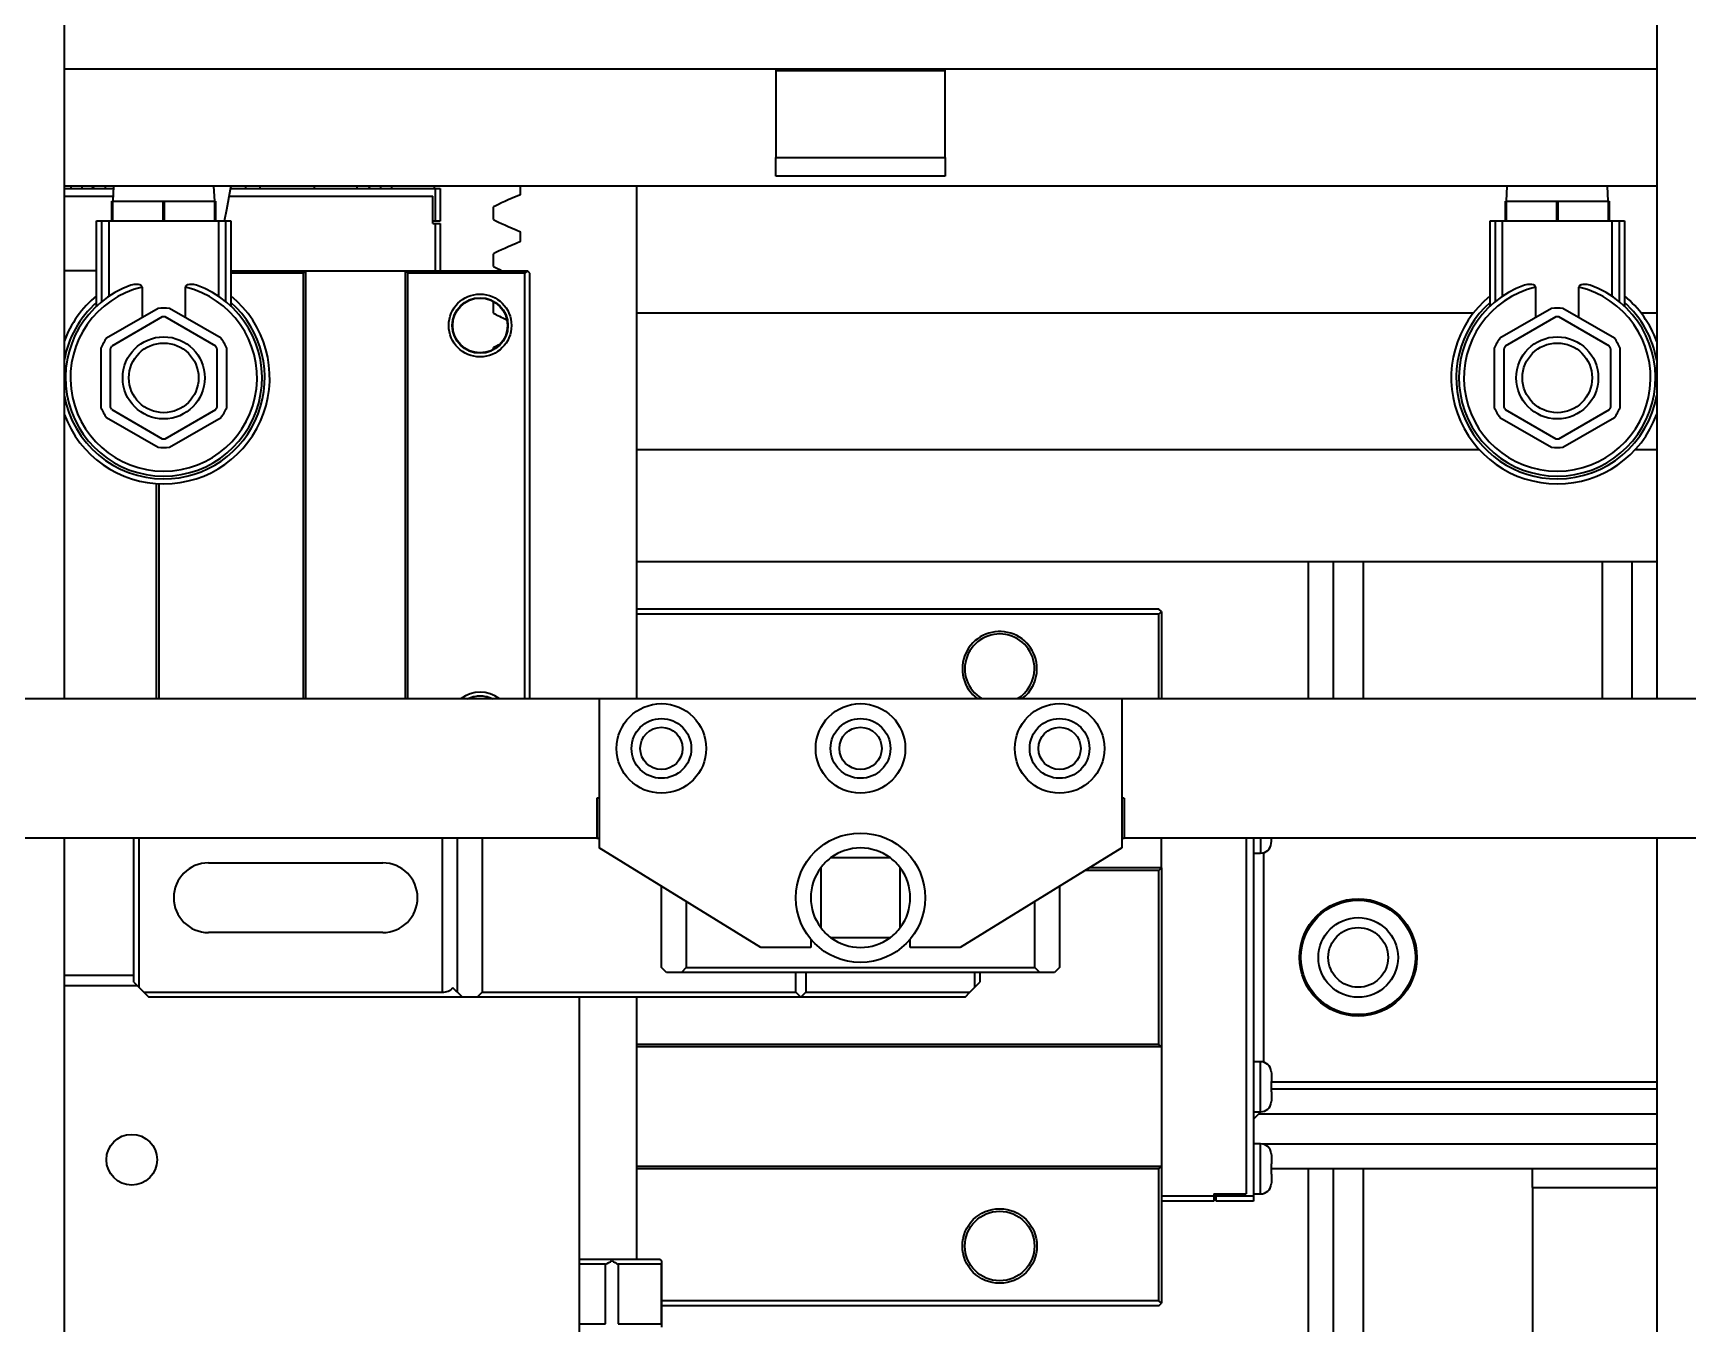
# Model space of a CAD drawing. Header units: millimetres. Extents: x -1052 to 3351, y 0 to 2015.
# Drawn here: x -354.554 to -349.635, y 1677.697 to 1681.534 of the extents above; entities that cross this region are included whole.
import ezdxf

# ---------------------------------------------------------------- set-up
doc = ezdxf.new("R2010")
doc.units = ezdxf.units.MM

msp = doc.modelspace()

# ---------------------------------------------------------------- linework, layer by layer
at = {"color": 7, "linetype": 'Continuous', "lineweight": 35}
for p, q in [((-354.4612, 1683.091), (-354.4612, 1679.5557)), ((-354.4612, 1683.091), (-354.4612, 1679.5557)), ((-349.7278, 1683.091), (-349.7278, 1679.5557)), ((-349.7278, 1683.091), (-349.7278, 1679.5557)), ((-349.7278, 1681.4269), (-354.4612, 1681.4269)), ((-349.7278, 1681.4269), (-354.4612, 1681.4269)), ((-352.346, 1681.4269), (-352.346, 1681.4234)), ((-352.346, 1681.4269), (-352.346, 1681.4234)), ((-352.346, 1681.4234), (-351.8431, 1681.4234)), ((-352.346, 1681.4234), (-352.346, 1681.1641)), ((-352.346, 1681.4234), (-351.8431, 1681.4234)), ((-352.346, 1681.4234), (-352.346, 1681.1641)), ((-351.8431, 1681.4234), (-351.8431, 1681.4269)), ((-351.8431, 1681.4234), (-351.8431, 1681.4269)), ((-351.8431, 1681.1641), (-351.8431, 1681.4234)), ((-351.8431, 1681.1641), (-351.8431, 1681.4234)), ((-352.346, 1681.1641), (-351.8431, 1681.1641)), ((-352.346, 1681.1089), (-352.346, 1681.1641)), ((-352.346, 1681.1641), (-351.8431, 1681.1641)), ((-352.346, 1681.1089), (-352.346, 1681.1641)), ((-351.8431, 1681.1641), (-351.8431, 1681.1089)), ((-351.8431, 1681.1641), (-351.8431, 1681.1089)), ((-349.7278, 1681.0793), (-354.4612, 1681.0793)), ((-349.7278, 1681.0793), (-354.4612, 1681.0793)), ((-354.4612, 1681.0719), (-354.3151, 1681.0719)), ((-354.4612, 1681.0719), (-354.3151, 1681.0719)), ((-354.4407, 1681.0719), (-354.4407, 1681.0793)), ((-354.4407, 1681.0719), (-354.4407, 1681.0793)), ((-354.4084, 1681.0793), (-354.4084, 1681.0719)), ((-354.4084, 1681.0793), (-354.4084, 1681.0719)), ((-354.3788, 1681.0719), (-354.3714, 1681.0793)), ((-354.3788, 1681.0719), (-354.3714, 1681.0793)), ((-354.3392, 1681.0793), (-354.3392, 1681.0719)), ((-354.3392, 1681.0793), (-354.3392, 1681.0719)), ((-354.3148, 1681.0793), (-354.317, 1681.035)), ((-354.3148, 1681.0793), (-354.317, 1681.035)), ((-354.0138, 1681.035), (-354.016, 1681.0793)), ((-354.0138, 1681.035), (-354.016, 1681.0793)), ((-353.9663, 1681.0719), (-353.3582, 1681.0719)), ((-353.9663, 1681.0719), (-353.3582, 1681.0719)), ((-353.922, 1681.0793), (-353.922, 1681.0719)), ((-353.922, 1681.0793), (-353.922, 1681.0719)), ((-353.8793, 1681.0793), (-353.8793, 1681.0719)), ((-353.8793, 1681.0793), (-353.8793, 1681.0719)), ((-353.7179, 1681.0793), (-353.7179, 1681.0719)), ((-353.7179, 1681.0793), (-353.7179, 1681.0719)), ((-353.5901, 1681.0719), (-353.5901, 1681.0793)), ((-353.5901, 1681.0719), (-353.5901, 1681.0793)), ((-353.5505, 1681.0719), (-353.5579, 1681.0793)), ((-353.5505, 1681.0719), (-353.5579, 1681.0793)), ((-353.5209, 1681.0793), (-353.5209, 1681.0719)), ((-353.5209, 1681.0793), (-353.5209, 1681.0719)), ((-353.4887, 1681.0793), (-353.4887, 1681.0719)), ((-353.4887, 1681.0793), (-353.4887, 1681.0719)), ((-353.3609, 1681.0719), (-353.3609, 1681.0793)), ((-353.3609, 1681.0719), (-353.3609, 1681.0793)), ((-353.3582, 1681.0719), (-353.3582, 1680.9757)), ((-353.3582, 1681.0719), (-353.3434, 1681.0719)), ((-353.3582, 1681.0719), (-353.3582, 1680.9757)), ((-353.3582, 1681.0719), (-353.3434, 1681.0719)), ((-353.3434, 1681.0719), (-353.3434, 1680.9757)), ((-353.3434, 1681.0719), (-353.3434, 1680.9757)), ((-353.1054, 1681.0539), (-353.1054, 1681.0793)), ((-353.1054, 1681.0539), (-353.1054, 1681.0793)), ((-352.7591, 1679.5557), (-352.7591, 1681.0793)), ((-352.7591, 1679.5557), (-352.7591, 1681.0793)), ((-351.8431, 1681.1089), (-352.346, 1681.1089)), ((-351.8431, 1681.1089), (-352.346, 1681.1089)), ((-350.1731, 1681.0793), (-350.1753, 1681.035)), ((-350.1731, 1681.0793), (-350.1753, 1681.035)), ((-349.872, 1681.035), (-349.8743, 1681.0793)), ((-349.872, 1681.035), (-349.8743, 1681.0793)), ((-354.4612, 1681.0497), (-354.3163, 1681.0497)), ((-354.4612, 1681.0497), (-354.3163, 1681.0497)), ((-354.3192, 1680.9758), (-354.3192, 1681.035)), ((-354.3192, 1681.035), (-354.3177, 1681.035)), ((-354.3192, 1680.9758), (-354.3192, 1681.035)), ((-354.3192, 1681.035), (-354.3177, 1681.035)), ((-354.3177, 1681.035), (-354.3177, 1680.9758)), ((-354.3177, 1681.035), (-354.1669, 1681.035)), ((-354.3177, 1681.035), (-354.3177, 1680.9758)), ((-354.3177, 1681.035), (-354.1669, 1681.035)), ((-354.1669, 1680.9758), (-354.1669, 1681.035)), ((-354.1669, 1681.035), (-354.1639, 1681.035)), ((-354.1669, 1680.9758), (-354.1669, 1681.035)), ((-354.1669, 1681.035), (-354.1639, 1681.035)), ((-354.1639, 1681.035), (-354.1639, 1680.9758)), ((-354.1639, 1681.035), (-354.0131, 1681.035)), ((-354.1639, 1681.035), (-354.1639, 1680.9758)), ((-354.1639, 1681.035), (-354.0131, 1681.035)), ((-354.0131, 1680.9758), (-354.0131, 1681.035)), ((-354.0131, 1681.035), (-354.0115, 1681.035)), ((-354.0131, 1680.9758), (-354.0131, 1681.035)), ((-354.0131, 1681.035), (-354.0115, 1681.035)), ((-354.0115, 1681.035), (-354.0115, 1680.9758)), ((-354.0115, 1681.035), (-354.0115, 1680.9758)), ((-353.9706, 1681.0497), (-353.3656, 1681.0497)), ((-353.9706, 1681.0497), (-353.3656, 1681.0497)), ((-353.3656, 1680.9683), (-353.3656, 1681.0497)), ((-353.3656, 1680.9757), (-353.3656, 1681.0497)), ((-353.3656, 1680.9683), (-353.3656, 1681.0497)), ((-353.3656, 1680.9757), (-353.3656, 1681.0497)), ((-350.1775, 1680.9758), (-350.1775, 1681.035)), ((-350.1775, 1681.035), (-350.176, 1681.035)), ((-350.1775, 1680.9758), (-350.1775, 1681.035)), ((-350.1775, 1681.035), (-350.176, 1681.035)), ((-350.176, 1681.035), (-350.176, 1680.9758)), ((-350.176, 1681.035), (-350.0252, 1681.035)), ((-350.176, 1681.035), (-350.176, 1680.9758)), ((-350.176, 1681.035), (-350.0252, 1681.035)), ((-350.0252, 1680.9758), (-350.0252, 1681.035)), ((-350.0252, 1681.035), (-350.0221, 1681.035)), ((-350.0252, 1680.9758), (-350.0252, 1681.035)), ((-350.0252, 1681.035), (-350.0221, 1681.035)), ((-350.0221, 1681.035), (-350.0221, 1680.9758)), ((-350.0221, 1681.035), (-349.8714, 1681.035)), ((-350.0221, 1681.035), (-350.0221, 1680.9758)), ((-350.0221, 1681.035), (-349.8714, 1681.035)), ((-349.8714, 1680.9758), (-349.8714, 1681.035)), ((-349.8714, 1681.035), (-349.8698, 1681.035)), ((-349.8714, 1680.9758), (-349.8714, 1681.035)), ((-349.8714, 1681.035), (-349.8698, 1681.035)), ((-349.8698, 1681.035), (-349.8698, 1680.9758)), ((-349.8698, 1681.035), (-349.8698, 1680.9758)), ((-354.3651, 1680.7226), (-354.3651, 1680.9758)), ((-354.3651, 1680.9758), (-354.3503, 1680.9758)), ((-354.3651, 1680.7226), (-354.3651, 1680.9758)), ((-354.3651, 1680.9758), (-354.3503, 1680.9758)), ((-354.3503, 1680.9758), (-354.3503, 1680.7356)), ((-354.3503, 1680.9758), (-354.3289, 1680.9758)), ((-354.3503, 1680.9758), (-354.3503, 1680.7356)), ((-354.3503, 1680.9758), (-354.3289, 1680.9758)), ((-354.3289, 1680.9758), (-354.3289, 1680.7515)), ((-354.3289, 1680.9758), (-354.0019, 1680.9758)), ((-354.3289, 1680.9758), (-354.3289, 1680.7515)), ((-354.3289, 1680.9758), (-354.0019, 1680.9758)), ((-354.0019, 1680.7515), (-354.0019, 1680.9758)), ((-354.0019, 1680.9758), (-353.9805, 1680.9758)), ((-354.0019, 1680.7515), (-354.0019, 1680.9758)), ((-354.0019, 1680.9758), (-353.9805, 1680.9758)), ((-353.9805, 1680.7356), (-353.9805, 1680.9758)), ((-353.9805, 1680.9758), (-353.9657, 1680.9758)), ((-353.9805, 1680.7356), (-353.9805, 1680.9758)), ((-353.9805, 1680.9758), (-353.9657, 1680.9758)), ((-353.9657, 1680.9758), (-353.9657, 1680.7226)), ((-353.9657, 1680.9758), (-353.9657, 1680.7226)), ((-353.3582, 1680.9757), (-353.3656, 1680.9757)), ((-353.3582, 1680.9757), (-353.3656, 1680.9757)), ((-353.3434, 1680.9757), (-353.3582, 1680.9757)), ((-353.3434, 1680.9757), (-353.3582, 1680.9757)), ((-353.1848, 1680.9801), (-353.1848, 1681.0176)), ((-353.1848, 1680.9801), (-353.1848, 1681.0176)), ((-350.2234, 1680.7226), (-350.2234, 1680.9758)), ((-350.2234, 1680.9758), (-350.2086, 1680.9758)), ((-350.2234, 1680.7226), (-350.2234, 1680.9758)), ((-350.2234, 1680.9758), (-350.2086, 1680.9758)), ((-350.2086, 1680.9758), (-350.2086, 1680.7356)), ((-350.2086, 1680.9758), (-350.1872, 1680.9758)), ((-350.2086, 1680.9758), (-350.2086, 1680.7356)), ((-350.2086, 1680.9758), (-350.1872, 1680.9758)), ((-350.1872, 1680.9758), (-350.1872, 1680.7515)), ((-350.1872, 1680.9758), (-349.8602, 1680.9758)), ((-350.1872, 1680.9758), (-350.1872, 1680.7515)), ((-350.1872, 1680.9758), (-349.8602, 1680.9758)), ((-349.8602, 1680.7515), (-349.8602, 1680.9758)), ((-349.8602, 1680.9758), (-349.8388, 1680.9758)), ((-349.8602, 1680.7515), (-349.8602, 1680.9758)), ((-349.8602, 1680.9758), (-349.8388, 1680.9758)), ((-349.8388, 1680.7356), (-349.8388, 1680.9758)), ((-349.8388, 1680.9758), (-349.824, 1680.9758)), ((-349.8388, 1680.7356), (-349.8388, 1680.9758)), ((-349.8388, 1680.9758), (-349.824, 1680.9758)), ((-349.824, 1680.9758), (-349.824, 1680.7226)), ((-349.824, 1680.9758), (-349.824, 1680.7226)), ((-353.3656, 1680.9683), (-353.3582, 1680.9683)), ((-353.3656, 1680.9683), (-353.3582, 1680.9683)), ((-353.3582, 1680.9683), (-353.3582, 1680.8278)), ((-353.3582, 1680.9683), (-353.3434, 1680.9683)), ((-353.3582, 1680.9683), (-353.3582, 1680.8278)), ((-353.3582, 1680.9683), (-353.3434, 1680.9683)), ((-353.3434, 1680.9683), (-353.3434, 1680.8278)), ((-353.3434, 1680.9683), (-353.3434, 1680.8278)), ((-353.1054, 1680.9145), (-353.1054, 1680.9438)), ((-353.1054, 1680.9145), (-353.1054, 1680.9438)), ((-353.1848, 1680.8407), (-353.1848, 1680.8781)), ((-353.1848, 1680.8407), (-353.1848, 1680.8781)), ((-354.3651, 1680.8278), (-354.4612, 1680.8278)), ((-354.3651, 1680.8278), (-354.4612, 1680.8278)), ((-353.9657, 1680.8278), (-353.7428, 1680.8278)), ((-353.9657, 1680.8278), (-353.7428, 1680.8278)), ((-353.7428, 1680.8278), (-353.7502, 1680.8204)), ((-353.7428, 1680.8278), (-353.7502, 1680.8204)), ((-353.7428, 1679.5557), (-353.7428, 1680.8278)), ((-353.7428, 1680.8278), (-353.4469, 1680.8278)), ((-353.7428, 1679.5557), (-353.7428, 1680.8278)), ((-353.7428, 1680.8278), (-353.4469, 1680.8278)), ((-353.4469, 1680.8278), (-353.0845, 1680.8278)), ((-353.4396, 1680.8204), (-353.4469, 1680.8278)), ((-353.4469, 1679.5557), (-353.4469, 1680.8278)), ((-353.4469, 1680.8278), (-353.0845, 1680.8278)), ((-353.4396, 1680.8204), (-353.4469, 1680.8278)), ((-353.4469, 1679.5557), (-353.4469, 1680.8278)), ((-353.0845, 1680.8278), (-353.0919, 1680.8204)), ((-353.0845, 1680.8278), (-353.0919, 1680.8204)), ((-353.0772, 1680.8204), (-353.0845, 1680.8278)), ((-353.0772, 1680.8204), (-353.0845, 1680.8278)), ((-354.2297, 1680.7792), (-354.2297, 1680.6883)), ((-354.2297, 1680.7792), (-354.2297, 1680.6883)), ((-354.101, 1680.6883), (-354.101, 1680.7792)), ((-354.101, 1680.6883), (-354.101, 1680.7792)), ((-353.7502, 1680.8204), (-353.9657, 1680.8204)), ((-353.7502, 1680.8204), (-353.9657, 1680.8204)), ((-353.7502, 1679.5557), (-353.7502, 1680.8204)), ((-353.7502, 1679.5557), (-353.7502, 1680.8204)), ((-353.4396, 1679.5557), (-353.4396, 1680.8204)), ((-353.0919, 1680.8204), (-353.4396, 1680.8204)), ((-353.4396, 1679.5557), (-353.4396, 1680.8204)), ((-353.0919, 1680.8204), (-353.4396, 1680.8204)), ((-353.0919, 1679.5557), (-353.0919, 1680.8204)), ((-353.0919, 1679.5557), (-353.0919, 1680.8204)), ((-353.0772, 1679.5557), (-353.0772, 1680.8204)), ((-353.0772, 1679.5557), (-353.0772, 1680.8204)), ((-350.088, 1680.7792), (-350.088, 1680.6883)), ((-350.088, 1680.7792), (-350.088, 1680.6883)), ((-349.9593, 1680.6883), (-349.9593, 1680.7792)), ((-349.9593, 1680.6883), (-349.9593, 1680.7792)), ((-353.1848, 1680.7013), (-353.1848, 1680.7358)), ((-353.1848, 1680.7013), (-353.1848, 1680.7358)), ((-354.1821, 1680.7158), (-354.3358, 1680.6271)), ((-354.1821, 1680.7158), (-354.3358, 1680.6271)), ((-354.1696, 1680.6906), (-354.3201, 1680.6037)), ((-354.1696, 1680.6906), (-354.3201, 1680.6037)), ((-354.0106, 1680.6037), (-354.1611, 1680.6906)), ((-354.0106, 1680.6037), (-354.1611, 1680.6906)), ((-353.995, 1680.6271), (-354.1487, 1680.7158)), ((-353.995, 1680.6271), (-354.1487, 1680.7158)), ((-350.2729, 1680.7021), (-352.7591, 1680.7021)), ((-350.2729, 1680.7021), (-352.7591, 1680.7021)), ((-350.0404, 1680.7158), (-350.1941, 1680.6271)), ((-350.0404, 1680.7158), (-350.1941, 1680.6271)), ((-350.0279, 1680.6906), (-350.1784, 1680.6037)), ((-350.0279, 1680.6906), (-350.1784, 1680.6037)), ((-349.8689, 1680.6037), (-350.0194, 1680.6906)), ((-349.8689, 1680.6037), (-350.0194, 1680.6906)), ((-349.8533, 1680.6271), (-350.0069, 1680.7158)), ((-349.8533, 1680.6271), (-350.0069, 1680.7158)), ((-349.7278, 1680.7021), (-349.7744, 1680.7021)), ((-349.7278, 1680.7021), (-349.7744, 1680.7021)), ((-354.3525, 1680.5981), (-354.3525, 1680.4207)), ((-354.3525, 1680.5981), (-354.3525, 1680.4207)), ((-354.3244, 1680.5963), (-354.3244, 1680.4225)), ((-354.3244, 1680.5963), (-354.3244, 1680.4225)), ((-354.0064, 1680.4225), (-354.0064, 1680.5963)), ((-354.0064, 1680.4225), (-354.0064, 1680.5963)), ((-353.9783, 1680.4207), (-353.9783, 1680.5981)), ((-353.9783, 1680.4207), (-353.9783, 1680.5981)), ((-353.1848, 1680.5944), (-353.1848, 1680.5993)), ((-353.1848, 1680.5944), (-353.1848, 1680.5993)), ((-350.2108, 1680.5981), (-350.2108, 1680.4207)), ((-350.2108, 1680.5981), (-350.2108, 1680.4207)), ((-350.1827, 1680.5963), (-350.1827, 1680.4225)), ((-350.1827, 1680.5963), (-350.1827, 1680.4225)), ((-349.8647, 1680.4225), (-349.8647, 1680.5963)), ((-349.8647, 1680.4225), (-349.8647, 1680.5963)), ((-349.8365, 1680.4207), (-349.8365, 1680.5981)), ((-349.8365, 1680.4207), (-349.8365, 1680.5981)), ((-354.3358, 1680.3917), (-354.1821, 1680.303)), ((-354.3358, 1680.3917), (-354.1821, 1680.303)), ((-354.3201, 1680.4151), (-354.1696, 1680.3283)), ((-354.3201, 1680.4151), (-354.1696, 1680.3283)), ((-354.1611, 1680.3283), (-354.0106, 1680.4151)), ((-354.1611, 1680.3283), (-354.0106, 1680.4151)), ((-354.1487, 1680.303), (-353.995, 1680.3917)), ((-354.1487, 1680.303), (-353.995, 1680.3917)), ((-350.1941, 1680.3917), (-350.0404, 1680.303)), ((-350.1941, 1680.3917), (-350.0404, 1680.303)), ((-350.1784, 1680.4151), (-350.0279, 1680.3283)), ((-350.1784, 1680.4151), (-350.0279, 1680.3283)), ((-350.0194, 1680.3283), (-349.8689, 1680.4151)), ((-350.0194, 1680.3283), (-349.8689, 1680.4151)), ((-350.0069, 1680.303), (-349.8533, 1680.3917)), ((-350.0069, 1680.303), (-349.8533, 1680.3917)), ((-350.2548, 1680.2953), (-352.7591, 1680.2953)), ((-350.2548, 1680.2953), (-352.7591, 1680.2953)), ((-349.7278, 1680.2953), (-349.7925, 1680.2953)), ((-349.7278, 1680.2953), (-349.7925, 1680.2953)), ((-354.1865, 1679.5557), (-354.1865, 1680.1951)), ((-354.1865, 1679.5557), (-354.1865, 1680.1951)), ((-354.1791, 1679.5557), (-354.1791, 1680.1946)), ((-354.1791, 1679.5557), (-354.1791, 1680.1946)), ((-349.7278, 1679.9625), (-352.7591, 1679.9625)), ((-349.7278, 1679.9625), (-352.7591, 1679.9625)), ((-350.7633, 1679.5557), (-350.7633, 1679.9625)), ((-350.7633, 1679.5557), (-350.7633, 1679.9625)), ((-350.6893, 1679.9625), (-350.6893, 1679.5557)), ((-350.6893, 1679.9625), (-350.6893, 1679.5557)), ((-350.6005, 1679.9625), (-350.6005, 1679.5557)), ((-350.6005, 1679.9625), (-350.6005, 1679.5557)), ((-349.8905, 1679.9625), (-349.8905, 1679.5557)), ((-349.8905, 1679.9625), (-349.8905, 1679.5557)), ((-349.8018, 1679.9625), (-349.8018, 1679.5557)), ((-349.8018, 1679.9625), (-349.8018, 1679.5557)), ((-351.2075, 1679.822), (-352.7591, 1679.822)), ((-351.2075, 1679.822), (-352.7591, 1679.822)), ((-351.2075, 1679.8072), (-352.7591, 1679.8072)), ((-351.2075, 1679.8072), (-352.7591, 1679.8072)), ((-351.2001, 1679.8146), (-351.2075, 1679.822)), ((-351.2001, 1679.8146), (-351.2075, 1679.822)), ((-351.2075, 1679.8072), (-351.2001, 1679.8146)), ((-351.2075, 1679.8072), (-351.2001, 1679.8146)), ((-351.2075, 1679.5557), (-351.2075, 1679.8072)), ((-351.2075, 1679.5557), (-351.2075, 1679.8072)), ((-351.2001, 1679.8146), (-351.2001, 1679.5557)), ((-351.2001, 1679.8146), (-351.2001, 1679.5557)), ((-352.8711, 1679.5557), (-355.1268, 1679.5557)), ((-352.8711, 1679.5557), (-355.1268, 1679.5557)), ((-351.3179, 1679.5557), (-352.8711, 1679.5557)), ((-352.8711, 1679.5557), (-352.8711, 1679.112)), ((-351.3179, 1679.5557), (-352.8711, 1679.5557)), ((-352.8711, 1679.5557), (-352.8711, 1679.112)), ((-351.3179, 1679.5557), (-351.3179, 1679.112)), ((-349.0622, 1679.5557), (-351.3179, 1679.5557)), ((-351.3179, 1679.5557), (-351.3179, 1679.112)), ((-349.0622, 1679.5557), (-351.3179, 1679.5557)), ((-352.8711, 1679.2599), (-352.8785, 1679.2599)), ((-352.8785, 1679.2599), (-352.8785, 1679.1415)), ((-352.8711, 1679.2599), (-352.8785, 1679.2599)), ((-352.8785, 1679.2599), (-352.8785, 1679.1415)), ((-351.3106, 1679.2599), (-351.3179, 1679.2599)), ((-351.3106, 1679.2599), (-351.3179, 1679.2599)), ((-351.3106, 1679.2599), (-351.3106, 1679.1415)), ((-351.3106, 1679.2599), (-351.3106, 1679.1415)), ((-352.8785, 1679.1415), (-355.1268, 1679.1415)), ((-352.8785, 1679.1415), (-355.1268, 1679.1415)), ((-354.4612, 1679.1415), (-354.4612, 1674.7761)), ((-354.4612, 1679.1415), (-354.4612, 1674.7761)), ((-354.2541, 1678.7126), (-354.2541, 1679.1415)), ((-354.2541, 1678.7126), (-354.2541, 1679.1415)), ((-354.2393, 1679.1415), (-354.2393, 1678.6978)), ((-354.2393, 1679.1415), (-354.2393, 1678.6978)), ((-353.337, 1678.683), (-353.337, 1679.1415)), ((-353.337, 1678.683), (-353.337, 1679.1415)), ((-353.2927, 1678.683), (-353.2927, 1679.1415)), ((-353.2927, 1678.683), (-353.2927, 1679.1415)), ((-353.2187, 1679.1415), (-353.2187, 1678.683)), ((-353.2187, 1679.1415), (-353.2187, 1678.683)), ((-352.8785, 1679.1415), (-352.8711, 1679.1415)), ((-352.8785, 1679.1415), (-352.8711, 1679.1415)), ((-352.3904, 1678.8161), (-352.8711, 1679.112)), ((-352.3904, 1678.8161), (-352.8711, 1679.112)), ((-351.3179, 1679.112), (-351.7987, 1678.8161)), ((-351.3179, 1679.112), (-351.7987, 1678.8161)), ((-351.3179, 1679.1415), (-351.3106, 1679.1415)), ((-351.3179, 1679.1415), (-351.3106, 1679.1415)), ((-349.0622, 1679.1415), (-351.3106, 1679.1415)), ((-349.0622, 1679.1415), (-351.3106, 1679.1415)), ((-351.2001, 1679.0528), (-351.2001, 1679.1415)), ((-351.2001, 1679.0528), (-351.2001, 1679.1415)), ((-350.9487, 1679.1415), (-350.9487, 1678.0839)), ((-350.9487, 1679.1415), (-350.9487, 1678.0839)), ((-350.9265, 1679.1415), (-350.9265, 1678.0765)), ((-350.9265, 1679.1415), (-350.9265, 1678.0765)), ((-350.9058, 1679.1415), (-350.9058, 1679.0967)), ((-350.9058, 1679.1415), (-350.9058, 1679.0967)), ((-350.8739, 1679.1253), (-350.8732, 1679.1321)), ((-350.8739, 1679.1253), (-350.8732, 1679.1321)), ((-350.8732, 1679.1321), (-350.8732, 1679.1415)), ((-350.8732, 1679.1321), (-350.8732, 1679.1415)), ((-349.7278, 1679.1415), (-349.7278, 1674.7761)), ((-349.7278, 1679.1415), (-349.7278, 1674.7761)), ((-354.0322, 1679.0676), (-353.5145, 1679.0676)), ((-354.0322, 1679.0676), (-353.5145, 1679.0676)), ((-352.2129, 1679.0528), (-352.2129, 1678.8753)), ((-352.2129, 1679.0528), (-352.2129, 1678.8753)), ((-352.0058, 1679.0824), (-352.1833, 1679.0824)), ((-352.0058, 1679.0824), (-352.1833, 1679.0824)), ((-351.9762, 1678.8753), (-351.9762, 1679.0528)), ((-351.9762, 1678.8753), (-351.9762, 1679.0528)), ((-351.2001, 1679.0528), (-351.4141, 1679.0528)), ((-351.2001, 1679.0528), (-351.4141, 1679.0528)), ((-351.2075, 1679.0454), (-351.2001, 1679.0528)), ((-351.2075, 1679.0454), (-351.2001, 1679.0528)), ((-351.2001, 1679.0528), (-351.2001, 1678.5203)), ((-351.2001, 1679.0528), (-351.2001, 1678.5203)), ((-350.9265, 1679.0967), (-350.9058, 1679.0967)), ((-350.9265, 1679.0967), (-350.9058, 1679.0967)), ((-350.8969, 1679.0979), (-350.8969, 1678.4752)), ((-350.8969, 1679.0979), (-350.8969, 1678.4752)), ((-351.2075, 1679.0454), (-351.4261, 1679.0454)), ((-351.2075, 1679.0454), (-351.4261, 1679.0454)), ((-351.2075, 1678.5277), (-351.2075, 1679.0454)), ((-351.2075, 1678.5277), (-351.2075, 1679.0454)), ((-352.6862, 1678.757), (-352.6862, 1678.9982)), ((-352.6862, 1678.757), (-352.6862, 1678.9982)), ((-351.5028, 1678.9982), (-351.5028, 1678.757)), ((-351.5028, 1678.9982), (-351.5028, 1678.757)), ((-352.6122, 1678.9527), (-352.6122, 1678.757)), ((-352.6122, 1678.9527), (-352.6122, 1678.757)), ((-351.5768, 1678.757), (-351.5768, 1678.9527)), ((-351.5768, 1678.757), (-351.5768, 1678.9527)), ((-353.5145, 1678.8605), (-354.0322, 1678.8605)), ((-353.5145, 1678.8605), (-354.0322, 1678.8605)), ((-352.2424, 1678.8161), (-352.3904, 1678.8161)), ((-352.2424, 1678.8161), (-352.3904, 1678.8161)), ((-352.2424, 1678.8412), (-352.2424, 1678.8161)), ((-352.2424, 1678.8412), (-352.2424, 1678.8161)), ((-352.1833, 1678.8457), (-352.0058, 1678.8457)), ((-352.1833, 1678.8457), (-352.0058, 1678.8457)), ((-351.9466, 1678.8161), (-351.9466, 1678.8412)), ((-351.9466, 1678.8161), (-351.9466, 1678.8412)), ((-351.7987, 1678.8161), (-351.9466, 1678.8161)), ((-351.7987, 1678.8161), (-351.9466, 1678.8161)), ((-352.6714, 1678.7422), (-352.6862, 1678.757)), ((-352.6714, 1678.7422), (-352.6862, 1678.757)), ((-352.6122, 1678.757), (-352.627, 1678.7422)), ((-352.6122, 1678.757), (-352.627, 1678.7422)), ((-352.6122, 1678.757), (-351.5768, 1678.757)), ((-352.6122, 1678.757), (-351.5768, 1678.757)), ((-351.562, 1678.7422), (-351.5768, 1678.757)), ((-351.562, 1678.7422), (-351.5768, 1678.757)), ((-351.5028, 1678.757), (-351.5176, 1678.7422)), ((-351.5028, 1678.757), (-351.5176, 1678.7422)), ((-354.2541, 1678.7325), (-354.4612, 1678.7325)), ((-354.2541, 1678.7325), (-354.4612, 1678.7325)), ((-354.2541, 1678.7126), (-354.2393, 1678.6978)), ((-354.2541, 1678.7126), (-354.2393, 1678.6978)), ((-352.627, 1678.7422), (-352.6714, 1678.7422)), ((-352.627, 1678.7422), (-352.6714, 1678.7422)), ((-351.562, 1678.7422), (-352.627, 1678.7422)), ((-351.562, 1678.7422), (-352.627, 1678.7422)), ((-352.2868, 1678.683), (-352.2868, 1678.7422)), ((-352.2868, 1678.683), (-352.2868, 1678.7422)), ((-352.2572, 1678.7422), (-352.2572, 1678.683)), ((-352.2572, 1678.7422), (-352.2572, 1678.683)), ((-351.7543, 1678.6978), (-351.7543, 1678.7422)), ((-351.7543, 1678.6978), (-351.7543, 1678.7422)), ((-351.7543, 1678.6978), (-351.7395, 1678.7126)), ((-351.7543, 1678.6978), (-351.7395, 1678.7126)), ((-351.7395, 1678.7422), (-351.7395, 1678.7126)), ((-351.7395, 1678.7422), (-351.7395, 1678.7126)), ((-351.5176, 1678.7422), (-351.562, 1678.7422)), ((-351.5176, 1678.7422), (-351.562, 1678.7422)), ((-354.4612, 1678.7029), (-354.2444, 1678.7029)), ((-354.4612, 1678.7029), (-354.2444, 1678.7029)), ((-354.2393, 1678.6978), (-354.2245, 1678.683)), ((-354.2393, 1678.6978), (-354.2245, 1678.683)), ((-354.2245, 1678.683), (-354.2098, 1678.6682)), ((-354.2245, 1678.683), (-353.337, 1678.683)), ((-354.2245, 1678.683), (-354.2098, 1678.6682)), ((-354.2245, 1678.683), (-353.337, 1678.683)), ((-353.2779, 1678.6682), (-354.2098, 1678.6682)), ((-353.2779, 1678.6682), (-354.2098, 1678.6682)), ((-353.2779, 1678.6682), (-353.2927, 1678.683)), ((-353.2779, 1678.6682), (-353.2927, 1678.683)), ((-353.2335, 1678.6682), (-353.2779, 1678.6682)), ((-353.2335, 1678.6682), (-353.2779, 1678.6682)), ((-353.2187, 1678.683), (-353.2335, 1678.6682)), ((-353.2187, 1678.683), (-353.2335, 1678.6682)), ((-352.272, 1678.6682), (-353.2335, 1678.6682)), ((-352.272, 1678.6682), (-353.2335, 1678.6682)), ((-353.2187, 1678.683), (-352.2868, 1678.683)), ((-353.2187, 1678.683), (-352.2868, 1678.683)), ((-352.9292, 1677.6231), (-352.9292, 1678.6682)), ((-352.9292, 1677.6231), (-352.9292, 1678.6682)), ((-352.7591, 1677.8894), (-352.7591, 1678.6682)), ((-352.7591, 1677.8894), (-352.7591, 1678.6682)), ((-352.272, 1678.6682), (-352.2868, 1678.683)), ((-352.272, 1678.6682), (-352.2868, 1678.683)), ((-352.2572, 1678.683), (-352.272, 1678.6682)), ((-352.2572, 1678.683), (-352.272, 1678.6682)), ((-351.7839, 1678.6682), (-352.272, 1678.6682)), ((-351.7839, 1678.6682), (-352.272, 1678.6682)), ((-352.2572, 1678.683), (-351.7691, 1678.683)), ((-352.2572, 1678.683), (-351.7691, 1678.683)), ((-351.7839, 1678.6682), (-351.7691, 1678.683)), ((-351.7839, 1678.6682), (-351.7691, 1678.683)), ((-351.7691, 1678.683), (-351.7543, 1678.6978)), ((-351.7691, 1678.683), (-351.7543, 1678.6978)), ((-351.2075, 1678.5277), (-352.7591, 1678.5277)), ((-351.2075, 1678.5277), (-352.7591, 1678.5277)), ((-351.2001, 1678.5203), (-352.7591, 1678.5203)), ((-351.2001, 1678.5203), (-352.7591, 1678.5203)), ((-351.2001, 1678.5203), (-351.2075, 1678.5277)), ((-351.2001, 1678.5203), (-351.2075, 1678.5277)), ((-351.2001, 1678.5203), (-351.2001, 1678.1653)), ((-351.2001, 1678.5203), (-351.2001, 1678.1653)), ((-350.9058, 1678.4764), (-350.9265, 1678.4764)), ((-350.9058, 1678.4764), (-350.9265, 1678.4764)), ((-350.9058, 1678.3275), (-350.9058, 1678.4764)), ((-350.9058, 1678.3275), (-350.9058, 1678.4764)), ((-350.8739, 1678.4478), (-350.8732, 1678.441)), ((-350.8739, 1678.4478), (-350.8732, 1678.441)), ((-350.8732, 1678.4172), (-350.8739, 1678.4172)), ((-350.8739, 1678.4172), (-350.8739, 1678.3867)), ((-350.8732, 1678.4172), (-350.8739, 1678.4172)), ((-350.8739, 1678.4172), (-350.8739, 1678.3867)), ((-350.8732, 1678.441), (-350.8732, 1678.4172)), ((-350.8732, 1678.441), (-350.8732, 1678.4172)), ((-350.8728, 1678.4167), (-349.7278, 1678.4167)), ((-350.8728, 1678.4167), (-349.7278, 1678.4167)), ((-349.7278, 1678.3946), (-350.8739, 1678.3946)), ((-349.7278, 1678.3946), (-350.8739, 1678.3946)), ((-350.8739, 1678.3867), (-350.8732, 1678.3867)), ((-350.8739, 1678.3867), (-350.8732, 1678.3867)), ((-350.8732, 1678.3629), (-350.8739, 1678.3561)), ((-350.8732, 1678.3629), (-350.8739, 1678.3561)), ((-350.8732, 1678.3867), (-350.8732, 1678.3629)), ((-350.8732, 1678.3867), (-350.8732, 1678.3629)), ((-350.9265, 1678.3275), (-350.9058, 1678.3275)), ((-350.9265, 1678.3058), (-350.9048, 1678.3275)), ((-350.9265, 1678.3275), (-350.9058, 1678.3275)), ((-350.9265, 1678.3058), (-350.9048, 1678.3275)), ((-349.7278, 1678.3206), (-350.9117, 1678.3206)), ((-349.7278, 1678.3206), (-350.9117, 1678.3206)), ((-350.9058, 1678.2324), (-350.9265, 1678.2324)), ((-350.9058, 1678.2324), (-350.9265, 1678.2324)), ((-350.9058, 1678.0834), (-350.9058, 1678.2324)), ((-350.9058, 1678.0834), (-350.9058, 1678.2324)), ((-350.9, 1678.2319), (-349.7278, 1678.2319)), ((-350.9, 1678.2319), (-349.7278, 1678.2319)), ((-350.8739, 1678.2037), (-350.8732, 1678.1969)), ((-350.8739, 1678.2037), (-350.8732, 1678.1969)), ((-350.8732, 1678.1732), (-350.8739, 1678.1732)), ((-350.8739, 1678.1732), (-350.8739, 1678.1426)), ((-350.8732, 1678.1732), (-350.8739, 1678.1732)), ((-350.8739, 1678.1732), (-350.8739, 1678.1426)), ((-350.8732, 1678.1969), (-350.8732, 1678.1732)), ((-350.8732, 1678.1969), (-350.8732, 1678.1732)), ((-351.2001, 1678.1653), (-352.7591, 1678.1653)), ((-351.2001, 1678.1653), (-352.7591, 1678.1653)), ((-351.2075, 1678.1579), (-352.7591, 1678.1579)), ((-351.2075, 1678.1579), (-352.7591, 1678.1579)), ((-351.2075, 1678.1579), (-351.2001, 1678.1653)), ((-351.2075, 1678.1579), (-351.2001, 1678.1653)), ((-351.2075, 1677.7659), (-351.2075, 1678.1579)), ((-351.2075, 1677.7659), (-351.2075, 1678.1579)), ((-351.2001, 1678.1653), (-351.2001, 1677.7585)), ((-351.2001, 1678.1653), (-351.2001, 1677.7585)), ((-349.7278, 1678.1579), (-350.8739, 1678.1579)), ((-349.7278, 1678.1579), (-350.8739, 1678.1579)), ((-350.8739, 1678.1426), (-350.8732, 1678.1426)), ((-350.8739, 1678.1426), (-350.8732, 1678.1426)), ((-350.8732, 1678.1188), (-350.8739, 1678.112)), ((-350.8732, 1678.1188), (-350.8739, 1678.112)), ((-350.8732, 1678.1426), (-350.8732, 1678.1188)), ((-350.8732, 1678.1426), (-350.8732, 1678.1188)), ((-350.7633, 1675.3992), (-350.7633, 1678.1579)), ((-350.7633, 1675.3992), (-350.7633, 1678.1579)), ((-350.6893, 1678.1579), (-350.6893, 1675.3992)), ((-350.6893, 1678.1579), (-350.6893, 1675.3992)), ((-350.6005, 1678.1579), (-350.6005, 1675.3992)), ((-350.6005, 1678.1579), (-350.6005, 1675.3992)), ((-350.097, 1678.1026), (-350.097, 1678.1579)), ((-350.097, 1678.1026), (-350.097, 1678.1579)), ((-351.0448, 1678.0765), (-351.2001, 1678.0765)), ((-351.0448, 1678.0765), (-351.2001, 1678.0765)), ((-351.0448, 1678.0839), (-351.0448, 1678.0765)), ((-351.0448, 1678.0839), (-350.9487, 1678.0839)), ((-351.0448, 1678.0839), (-351.0448, 1678.0765)), ((-351.0448, 1678.0839), (-350.9487, 1678.0839)), ((-351.0448, 1678.0765), (-351.0448, 1678.0617)), ((-351.0448, 1678.0765), (-351.0448, 1678.0617)), ((-351.0374, 1678.0765), (-351.0374, 1678.0839)), ((-351.0374, 1678.0839), (-350.9487, 1678.0839)), ((-351.0374, 1678.0765), (-351.0374, 1678.0839)), ((-351.0374, 1678.0839), (-350.9487, 1678.0839)), ((-350.9265, 1678.0765), (-351.0374, 1678.0765)), ((-351.0374, 1678.0617), (-351.0374, 1678.0765)), ((-350.9265, 1678.0765), (-351.0374, 1678.0765)), ((-351.0374, 1678.0617), (-351.0374, 1678.0765)), ((-350.9265, 1678.0834), (-350.9058, 1678.0834)), ((-350.9265, 1678.0834), (-350.9058, 1678.0834)), ((-350.9265, 1678.0765), (-350.9265, 1678.0617)), ((-350.9265, 1678.0765), (-350.9265, 1678.0617)), ((-350.097, 1678.1026), (-350.097, 1677.6698)), ((-350.097, 1678.1026), (-349.7278, 1678.1026)), ((-350.097, 1678.1026), (-350.097, 1677.6698)), ((-350.097, 1678.1026), (-349.7278, 1678.1026)), ((-351.0448, 1678.0617), (-351.2001, 1678.0617)), ((-351.0448, 1678.0617), (-351.2001, 1678.0617)), ((-350.9265, 1678.0617), (-351.0374, 1678.0617)), ((-350.9265, 1678.0617), (-351.0374, 1678.0617)), ((-352.9292, 1677.8894), (-352.8358, 1677.8894)), ((-352.9292, 1677.8894), (-352.8358, 1677.8894)), ((-352.8521, 1677.8746), (-352.9292, 1677.8746)), ((-352.8521, 1677.8746), (-352.9292, 1677.8746)), ((-352.8521, 1677.6971), (-352.8521, 1677.8746)), ((-352.8521, 1677.6971), (-352.8521, 1677.8746)), ((-352.8331, 1677.8846), (-352.8358, 1677.8894)), ((-352.8358, 1677.8894), (-352.6906, 1677.8894)), ((-352.8331, 1677.8846), (-352.8358, 1677.8894)), ((-352.8358, 1677.8894), (-352.6906, 1677.8894)), ((-352.8149, 1677.8746), (-352.8149, 1677.6971)), ((-352.6859, 1677.8746), (-352.8149, 1677.8746)), ((-352.8149, 1677.8746), (-352.8149, 1677.6971)), ((-352.6859, 1677.8746), (-352.8149, 1677.8746)), ((-352.6852, 1677.8846), (-352.6906, 1677.8894)), ((-352.6852, 1677.8846), (-352.6906, 1677.8894)), ((-352.6859, 1677.6971), (-352.6859, 1677.8746)), ((-352.6859, 1677.6971), (-352.6859, 1677.8746)), ((-352.6852, 1677.687), (-352.6852, 1677.8846)), ((-352.6852, 1677.687), (-352.6852, 1677.8846)), ((-351.2075, 1677.7659), (-352.6852, 1677.7659)), ((-351.2075, 1677.7659), (-352.6852, 1677.7659)), ((-351.2075, 1677.7511), (-352.6852, 1677.7511)), ((-351.2075, 1677.7511), (-352.6852, 1677.7511)), ((-351.2001, 1677.7585), (-351.2075, 1677.7659)), ((-351.2001, 1677.7585), (-351.2075, 1677.7659)), ((-351.2075, 1677.7511), (-351.2001, 1677.7585)), ((-351.2075, 1677.7511), (-351.2001, 1677.7585)), ((-352.9292, 1677.6971), (-352.8521, 1677.6971)), ((-352.9292, 1677.6971), (-352.8521, 1677.6971)), ((-352.8149, 1677.6971), (-352.6859, 1677.6971)), ((-352.8149, 1677.6971), (-352.6859, 1677.6971))]:
    msp.add_line(p, q, dxfattribs=at)
for points in [[(-353.9849, 1680.9758), (-353.9783, 1681.0096), (-353.9666, 1681.0703), (-353.9649, 1681.0793)], [(-353.9849, 1680.9758), (-353.9783, 1681.0096), (-353.9666, 1681.0703), (-353.9649, 1681.0793)], [(-353.2621, 1679.5557), (-353.2456, 1679.5619), (-353.2251, 1679.5644)], [(-353.2621, 1679.5557), (-353.2456, 1679.5619), (-353.2251, 1679.5644)], [(-353.2251, 1679.5644), (-353.2045, 1679.5619), (-353.1881, 1679.5557)], [(-353.2251, 1679.5644), (-353.2045, 1679.5619), (-353.1881, 1679.5557)], [(-353.2927, 1678.683), (-353.2935, 1678.6839), (-353.296, 1678.6864), (-353.3001, 1678.6905), (-353.3057, 1678.696)], [(-353.2927, 1678.683), (-353.2935, 1678.6839), (-353.296, 1678.6864), (-353.3001, 1678.6905), (-353.3057, 1678.696)]]:
    msp.add_lwpolyline(points, dxfattribs=at)
for centre, radius in [((-353.2251, 1680.6651), 0.0932), ((-353.2251, 1680.6651), 0.0932), ((-353.2251, 1680.6651), 0.0827), ((-353.2251, 1680.6651), 0.0827), ((-353.2251, 1680.6651), 0.0814), ((-353.2251, 1680.6651), 0.0814), ((-354.1654, 1680.5094), 0.122), ((-354.1654, 1680.5094), 0.122), ((-350.0237, 1680.5094), 0.122), ((-350.0237, 1680.5094), 0.122), ((-354.1654, 1680.5094), 0.1035), ((-354.1654, 1680.5094), 0.1035), ((-350.0237, 1680.5094), 0.1035), ((-350.0237, 1680.5094), 0.1035), ((-352.6862, 1679.4078), 0.1331), ((-352.6862, 1679.4078), 0.1331), ((-352.6862, 1679.4078), 0.0888), ((-352.6862, 1679.4078), 0.0888), ((-352.0945, 1679.4078), 0.1331), ((-352.0945, 1679.4078), 0.1331), ((-352.0945, 1679.4078), 0.0888), ((-352.0945, 1679.4078), 0.0888), ((-351.5028, 1679.4078), 0.1331), ((-351.5028, 1679.4078), 0.1331), ((-351.5028, 1679.4078), 0.0888), ((-351.5028, 1679.4078), 0.0888), ((-352.6862, 1679.4078), 0.0629), ((-352.6862, 1679.4078), 0.0629), ((-352.0945, 1679.4078), 0.0629), ((-352.0945, 1679.4078), 0.0629), ((-351.5028, 1679.4078), 0.0629), ((-351.5028, 1679.4078), 0.0629), ((-352.0945, 1678.964), 0.1923), ((-352.0945, 1678.964), 0.1923), ((-350.6153, 1678.7865), 0.1745), ((-350.6153, 1678.7865), 0.1745), ((-350.6153, 1678.7865), 0.1701), ((-350.6153, 1678.7865), 0.1701), ((-350.6153, 1678.7865), 0.1183), ((-350.6153, 1678.7865), 0.1183), ((-350.6153, 1678.7865), 0.0888), ((-350.6153, 1678.7865), 0.0888), ((-354.2605, 1678.1852), 0.0754), ((-354.2605, 1678.1852), 0.0754), ((-351.6809, 1677.9286), 0.1109), ((-351.6809, 1677.9286), 0.1109), ((-351.6809, 1677.9286), 0.1035), ((-351.6809, 1677.9286), 0.1035)]:
    msp.add_circle(centre, radius, dxfattribs=at)
for centre, radius, start, end in [((-354.1654, 1680.5094), 0.2921, 109.5042, 70.4958), ((-354.1654, 1680.5094), 0.2921, 109.5042, 70.4958), ((-354.1654, 1680.5094), 0.2773, 103.4145, 76.5855), ((-354.1654, 1680.5094), 0.2773, 103.4145, 76.5855), ((-350.0237, 1680.5094), 0.2921, 109.5042, 70.4958), ((-350.0237, 1680.5094), 0.2921, 109.5042, 70.4958), ((-350.0237, 1680.5094), 0.2773, 103.4145, 76.5855), ((-350.0237, 1680.5094), 0.2773, 103.4145, 76.5855), ((-354.1654, 1680.5094), 0.3151, 129.3312, 159.8788), ((-354.1654, 1680.5094), 0.3151, 129.3312, 159.8788), ((-354.1654, 1680.5094), 0.3003, 131.6842, 170.1375), ((-354.1654, 1680.5094), 0.3003, 131.6842, 170.1375), ((-354.1654, 1680.5094), 0.3151, 270, 50.6688), ((-354.1654, 1680.5094), 0.3151, 270, 50.6688), ((-354.1654, 1680.5094), 0.3003, 270, 48.3158), ((-354.1654, 1680.5094), 0.3003, 270, 48.3158), ((-350.0237, 1680.5094), 0.3151, 129.3312, 270), ((-350.0237, 1680.5094), 0.3151, 129.3312, 270), ((-350.0237, 1680.5094), 0.3003, 131.6842, 270), ((-350.0237, 1680.5094), 0.3003, 131.6842, 270), ((-350.0237, 1680.5094), 0.3151, 20.1212, 50.6688), ((-350.0237, 1680.5094), 0.3151, 20.1212, 50.6688), ((-350.0237, 1680.5094), 0.3003, 9.8625, 48.3158), ((-350.0237, 1680.5094), 0.3003, 9.8625, 48.3158), ((-354.1654, 1680.5094), 0.2071, 85.3684, 94.6316), ((-354.1654, 1680.5094), 0.2071, 85.3684, 94.6316), ((-354.1654, 1680.5094), 0.1812, 88.6517, 91.3483), ((-354.1654, 1680.5094), 0.1812, 88.6517, 91.3483), ((-350.0237, 1680.5094), 0.2071, 85.3684, 94.6316), ((-350.0237, 1680.5094), 0.2071, 85.3684, 94.6316), ((-350.0237, 1680.5094), 0.1812, 88.6517, 91.3483), ((-350.0237, 1680.5094), 0.1812, 88.6517, 91.3483), ((-354.1654, 1680.5094), 0.2071, 145.3684, 154.6316), ((-354.1654, 1680.5094), 0.2071, 145.3684, 154.6316), ((-354.1654, 1680.5094), 0.2071, 25.3684, 34.6316), ((-354.1654, 1680.5094), 0.2071, 25.3684, 34.6316), ((-350.0237, 1680.5094), 0.2071, 145.3684, 154.6316), ((-350.0237, 1680.5094), 0.2071, 145.3684, 154.6316), ((-350.0237, 1680.5094), 0.2071, 25.3684, 34.6316), ((-350.0237, 1680.5094), 0.2071, 25.3684, 34.6316), ((-354.1654, 1680.5094), 0.1812, 148.6517, 151.3483), ((-354.1654, 1680.5094), 0.1812, 148.6517, 151.3483), ((-354.1654, 1680.5094), 0.1812, 28.6517, 31.3483), ((-354.1654, 1680.5094), 0.1812, 28.6517, 31.3483), ((-350.0237, 1680.5094), 0.1812, 148.6517, 151.3483), ((-350.0237, 1680.5094), 0.1812, 148.6517, 151.3483), ((-350.0237, 1680.5094), 0.1812, 28.6517, 31.3483), ((-350.0237, 1680.5094), 0.1812, 28.6517, 31.3483), ((-354.1654, 1680.5094), 0.3003, 189.8625, 270), ((-354.1654, 1680.5094), 0.3003, 189.8625, 270), ((-350.0237, 1680.5094), 0.3003, 270, 350.1375), ((-350.0237, 1680.5094), 0.3003, 270, 350.1375), ((-354.1654, 1680.5094), 0.3151, 200.1212, 270), ((-354.1654, 1680.5094), 0.3151, 200.1212, 270), ((-354.1654, 1680.5094), 0.2071, 205.3684, 214.6316), ((-354.1654, 1680.5094), 0.2071, 205.3684, 214.6316), ((-354.1654, 1680.5094), 0.1812, 208.6517, 211.3483), ((-354.1654, 1680.5094), 0.1812, 208.6517, 211.3483), ((-354.1654, 1680.5094), 0.1812, 328.6517, 331.3483), ((-354.1654, 1680.5094), 0.1812, 328.6517, 331.3483), ((-354.1654, 1680.5094), 0.2071, 325.3684, 334.6316), ((-354.1654, 1680.5094), 0.2071, 325.3684, 334.6316), ((-350.0237, 1680.5094), 0.2071, 205.3684, 214.6316), ((-350.0237, 1680.5094), 0.2071, 205.3684, 214.6316), ((-350.0237, 1680.5094), 0.1812, 208.6517, 211.3483), ((-350.0237, 1680.5094), 0.1812, 208.6517, 211.3483), ((-350.0237, 1680.5094), 0.3151, 270, 339.8788), ((-350.0237, 1680.5094), 0.3151, 270, 339.8788), ((-350.0237, 1680.5094), 0.1812, 328.6517, 331.3483), ((-350.0237, 1680.5094), 0.1812, 328.6517, 331.3483), ((-350.0237, 1680.5094), 0.2071, 325.3684, 334.6316), ((-350.0237, 1680.5094), 0.2071, 325.3684, 334.6316), ((-354.1654, 1680.5094), 0.2071, 265.3684, 274.6316), ((-354.1654, 1680.5094), 0.2071, 265.3684, 274.6316), ((-354.1654, 1680.5094), 0.1812, 268.6517, 271.3483), ((-354.1654, 1680.5094), 0.1812, 268.6517, 271.3483), ((-350.0237, 1680.5094), 0.2071, 265.3684, 274.6316), ((-350.0237, 1680.5094), 0.2071, 265.3684, 274.6316), ((-350.0237, 1680.5094), 0.1812, 268.6517, 271.3483), ((-350.0237, 1680.5094), 0.1812, 268.6517, 271.3483), ((-351.6809, 1679.6445), 0.1109, 0, 233.1301), ((-351.6809, 1679.6445), 0.1109, 0, 233.1301), ((-351.6809, 1679.6445), 0.1035, 0, 238.9973), ((-351.6809, 1679.6445), 0.1035, 0, 238.9973), ((-351.6809, 1679.6445), 0.1035, 301.0027, 0), ((-351.6809, 1679.6445), 0.1035, 301.0027, 0), ((-351.6809, 1679.6445), 0.1109, 306.8699, 0), ((-351.6809, 1679.6445), 0.1109, 306.8699, 0), ((-353.2251, 1679.4818), 0.0932, 52.528, 127.472), ((-353.2251, 1679.4818), 0.0932, 52.528, 127.472), ((-353.2251, 1679.4818), 0.0814, 65.38, 114.62), ((-353.2251, 1679.4818), 0.0814, 65.38, 114.62), ((-352.0945, 1678.964), 0.1479, 53.1301, 126.8699), ((-352.0945, 1678.964), 0.1479, 53.1301, 126.8699), ((-350.9058, 1679.1292), 0.0325, 270, 352.9754), ((-350.9058, 1679.1292), 0.0325, 270, 352.9754), ((-354.0322, 1678.964), 0.1035, 90, 270), ((-354.0322, 1678.964), 0.1035, 90, 270), ((-353.5145, 1678.964), 0.1035, 270, 90), ((-353.5145, 1678.964), 0.1035, 270, 90), ((-352.0945, 1678.964), 0.1479, 143.1301, 216.8699), ((-352.0945, 1678.964), 0.1479, 143.1301, 216.8699), ((-352.0945, 1678.964), 0.1479, 126.8699, 143.1301), ((-352.0945, 1678.964), 0.1479, 126.8699, 143.1301), ((-352.0945, 1678.964), 0.1479, 36.8699, 53.1301), ((-352.0945, 1678.964), 0.1479, 36.8699, 53.1301), ((-352.0945, 1678.964), 0.1479, 323.1301, 36.8699), ((-352.0945, 1678.964), 0.1479, 323.1301, 36.8699), ((-352.0945, 1678.964), 0.1479, 216.8699, 233.1301), ((-352.0945, 1678.964), 0.1479, 216.8699, 233.1301), ((-352.0945, 1678.964), 0.1479, 306.8699, 323.1301), ((-352.0945, 1678.964), 0.1479, 306.8699, 323.1301), ((-352.0945, 1678.964), 0.1479, 233.1301, 306.8699), ((-352.0945, 1678.964), 0.1479, 233.1301, 306.8699), ((-353.337, 1678.7274), 0.0444, 270, 315), ((-353.337, 1678.7274), 0.0444, 270, 315), ((-350.9058, 1678.4439), 0.0325, 7.0331, 90), ((-350.9058, 1678.4439), 0.0325, 7.0331, 90), ((-350.9058, 1678.36), 0.0325, 270, 352.9754), ((-350.9058, 1678.36), 0.0325, 270, 352.9754), ((-350.9058, 1678.1998), 0.0325, 7.0331, 90), ((-350.9058, 1678.1998), 0.0325, 7.0331, 90), ((-350.9058, 1678.116), 0.0325, 270, 352.9754), ((-350.9058, 1678.116), 0.0325, 270, 352.9754), ((-352.981, 1678.1408), 0.2958, 295.8419, 300), ((-352.981, 1678.1408), 0.2958, 295.8419, 300)]:
    msp.add_arc(centre, radius, start, end, dxfattribs=at)
for centre, major_axis, ratio, start_param, end_param in [((-352.981, 1681.0822), (0.2218, 0.079), 0.07603, 2.138731, 2.708455), ((-352.981, 1681.0822), (0.2218, 0.079), 0.07603, 2.138731, 2.708455), ((-352.981, 1680.9155), (0.2218, -0.079), 0.07603, 3.57473, 4.144454), ((-352.981, 1680.9155), (0.2218, -0.079), 0.07603, 3.57473, 4.144454), ((-352.981, 1680.9428), (0.2218, 0.079), 0.07603, 2.138731, 2.708455), ((-352.981, 1680.9428), (0.2218, 0.079), 0.07603, 2.138731, 2.708455), ((-352.981, 1680.7761), (0.2218, -0.079), 0.07603, 3.57473, 3.807138), ((-352.981, 1680.7761), (0.2218, -0.079), 0.07603, 3.57473, 3.807138), ((-352.981, 1680.6367), (0.2218, -0.079), 0.07603, 3.57473, 3.904193), ((-352.981, 1680.6367), (0.2218, -0.079), 0.07603, 3.57473, 3.904193), ((-352.981, 1680.6639), (0.2218, 0.079), 0.07603, 2.532312, 2.708455), ((-352.981, 1680.6639), (0.2218, 0.079), 0.07603, 2.532312, 2.708455), ((-352.981, 1678.1408), (-0.2858, 0.2858), 0.267949, 2.356194, 2.428766), ((-352.981, 1678.1408), (-0.2858, 0.2858), 0.267949, 2.356194, 2.428766), ((-352.981, 1678.1408), (-0.2858, 0.2858), 0.267949, 3.33082, 3.403392), ((-352.981, 1678.1408), (-0.2858, 0.2858), 0.267949, 3.33082, 3.403392)]:
    msp.add_ellipse(centre, major_axis=major_axis, ratio=ratio, start_param=start_param, end_param=end_param, dxfattribs=at)
for points, knots in [([(-354.2297, 1680.7792), (-354.2298, 1680.7797), (-354.2299, 1680.7808), (-354.2308, 1680.7824), (-354.2328, 1680.7844), (-354.2377, 1680.7866), (-354.2484, 1680.7883), (-354.2571, 1680.7862), (-354.2629, 1680.7848)], [0, 0, 0, 0, 0.098666, 0.199059, 0.350398, 0.629206, 1.251485, 2.500872, 2.500872, 2.500872, 2.500872]), ([(-354.2297, 1680.7792), (-354.2298, 1680.7797), (-354.2299, 1680.7808), (-354.2308, 1680.7824), (-354.2328, 1680.7844), (-354.2377, 1680.7866), (-354.2484, 1680.7883), (-354.2571, 1680.7862), (-354.2629, 1680.7848)], [0, 0, 0, 0, 0.098666, 0.199059, 0.350398, 0.629206, 1.251485, 2.500872, 2.500872, 2.500872, 2.500872]), ([(-354.0678, 1680.7848), (-354.0735, 1680.7862), (-354.0818, 1680.7882), (-354.0918, 1680.7868), (-354.0966, 1680.7851), (-354.0989, 1680.7836), (-354.1004, 1680.7818), (-354.101, 1680.7804), (-354.101, 1680.7795), (-354.101, 1680.7792)], [0, 0, 0, 0, 1.211855, 1.799304, 2.008115, 2.218099, 2.334136, 2.45121, 2.50163, 2.50163, 2.50163, 2.50163]), ([(-354.0678, 1680.7848), (-354.0735, 1680.7862), (-354.0818, 1680.7882), (-354.0918, 1680.7868), (-354.0966, 1680.7851), (-354.0989, 1680.7836), (-354.1004, 1680.7818), (-354.101, 1680.7804), (-354.101, 1680.7795), (-354.101, 1680.7792)], [0, 0, 0, 0, 1.211855, 1.799304, 2.008115, 2.218099, 2.334136, 2.45121, 2.50163, 2.50163, 2.50163, 2.50163]), ([(-350.088, 1680.7792), (-350.0881, 1680.7797), (-350.0882, 1680.7808), (-350.0891, 1680.7824), (-350.0911, 1680.7844), (-350.096, 1680.7866), (-350.1067, 1680.7883), (-350.1154, 1680.7862), (-350.1212, 1680.7848)], [0, 0, 0, 0, 0.098668, 0.199061, 0.3504, 0.629208, 1.251493, 2.500874, 2.500874, 2.500874, 2.500874]), ([(-350.088, 1680.7792), (-350.0881, 1680.7797), (-350.0882, 1680.7808), (-350.0891, 1680.7824), (-350.0911, 1680.7844), (-350.096, 1680.7866), (-350.1067, 1680.7883), (-350.1154, 1680.7862), (-350.1212, 1680.7848)], [0, 0, 0, 0, 0.098668, 0.199061, 0.3504, 0.629208, 1.251493, 2.500874, 2.500874, 2.500874, 2.500874]), ([(-349.9261, 1680.7848), (-349.9318, 1680.7862), (-349.9401, 1680.7882), (-349.9501, 1680.7868), (-349.9549, 1680.7851), (-349.9572, 1680.7836), (-349.9587, 1680.7818), (-349.9593, 1680.7804), (-349.9593, 1680.7795), (-349.9593, 1680.7792)], [0, 0, 0, 0, 1.211861, 1.79931, 2.008121, 2.218095, 2.33414, 2.451214, 2.501634, 2.501634, 2.501634, 2.501634]), ([(-349.9261, 1680.7848), (-349.9318, 1680.7862), (-349.9401, 1680.7882), (-349.9501, 1680.7868), (-349.9549, 1680.7851), (-349.9572, 1680.7836), (-349.9587, 1680.7818), (-349.9593, 1680.7804), (-349.9593, 1680.7795), (-349.9593, 1680.7792)], [0, 0, 0, 0, 1.211861, 1.79931, 2.008121, 2.218095, 2.33414, 2.451214, 2.501634, 2.501634, 2.501634, 2.501634])]:
    msp.add_open_spline(points, degree=3, knots=knots, dxfattribs=at)

doc.saveas('drawing.dxf')
